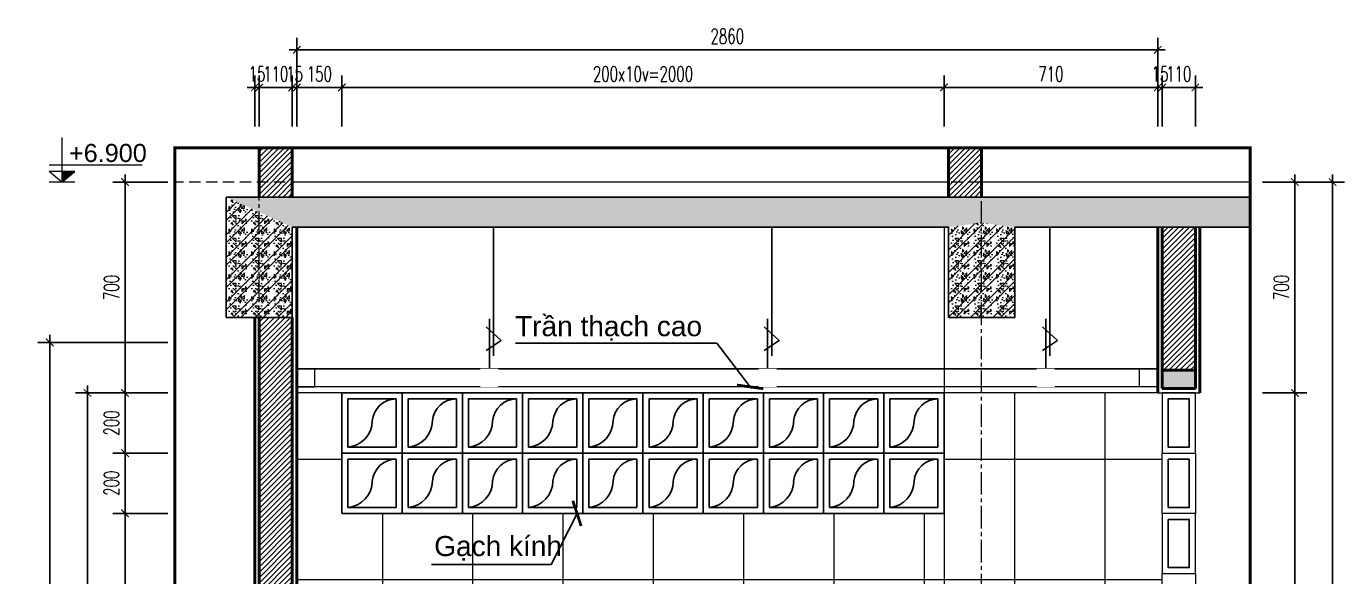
# Model space of a CAD drawing. Header units: millimetres. Extents: x -229618 to 2906, y -178063 to 96806.
# Drawn here: x -124300 to -119921, y -60503 to -58676 of the extents above; entities that cross this region are included whole.
import ezdxf
from ezdxf.enums import TextEntityAlignment as Align

# ---------------------------------------------------------------- set-up
doc = ezdxf.new("R2010")
doc.units = ezdxf.units.MM
doc.header["$LTSCALE"] = 200
doc.header["$MEASUREMENT"] = 0
doc.set_wipeout_variables(frame=1)
doc.header["$PDMODE"] = 3
doc.header["$PDSIZE"] = 50
doc.linetypes.add('CENTER2', pattern=[1.125, 0.75, -0.125, 0.125, -0.125])
doc.linetypes.add('DASHED2', pattern=[0.375, 0.25, -0.125])
doc.layers.get('0').update_dxf_attribs({"color": 95, "linetype": 'CONTINUOUS'})
doc.layers.get('DEFPOINTS').update_dxf_attribs({"linetype": 'CONTINUOUS'})
for name, color, linetype, lineweight in [('A-Wall', 1, 'CONTINUOUS', 50), ('cat', 1, 'CONTINUOUS', 40), ('hatch', 250, 'CONTINUOUS', 5), ('khuat', 8, 'DASHED2', 15), ('nho', 252, 'CONTINUOUS', 15), ('thay', 7, 'CONTINUOUS', 18), ('tim', 18, 'CENTER2', 9)]:
    doc.layers.add(name, color=color, linetype=linetype, lineweight=lineweight)
for name, color, linetype in [('CUA', 145, 'CONTINUOUS'), ('DIM', 251, 'CONTINUOUS'), ('Net manh', 251, 'CONTINUOUS'), ('TEXT', 33, 'CONTINUOUS'), ('TUONG', 30, 'CONTINUOUS'), ('VAT-LIEU', 251, 'CONTINUOUS')]:
    doc.layers.add(name, color=color, linetype=linetype)
doc.styles.add('Arial iso', font='vnarial_0.ttf')
doc.styles.add('Arial N  iso', font='vnarialn_0.ttf')
doc.styles.add('Scale', font='vnsimli.shx', dxfattribs={"width": 0.65, "bigfont": 'bigfont.shx'})
doc.dimstyles.new('Scale', dxfattribs={"dimscale": 75, "dimtxt": 2, "dimasz": 1, "dimexe": 1.6, "dimexo": 0, "dimgap": 0.8, "dimtad": 1, "dimdec": 0, "dimzin": 0, "dimdsep": 46, "dimtxsty": 'Scale', "dimblk": 'ARCHTICK', "dimcen": 0.1, "dimdle": 1, "dimclrd": 256, "dimclre": 256, "dimclrt": 3, "dimadec": 0, "dimazin": 0, "dimtfac": 1, "dimtdec": 0, "dimtix": 1, "dimtmove": 2, "dimatfit": 3, "dimldrblk": 'ARCHTICK', "dimfxl": 0, "dimtolj": 1, "dimtzin": 0, "dimarcsym": 0})
pattern_1 = [(0, (138254.54, 118720.25), (0, 75), [0, -75]), (0, (138201.56, 118752.68), (0, 75), [0, -75]), (0, (138203.91, 118739.47), (0, 75), [0, -75]), (0, (138230.33, 118745.635), (0, 75), [0, -75]), (0, (138216.09, 118767.2), (0, 75), [0, -75]), (0, (138212.274, 118757.67), (0, 75), [0, -75]), (0, (138219.026, 118773.66), (0, 75), [0, -75]), (0, (138208.605, 118779.97), (0, 75), [0, -75]), (0, (138222.99, 118763.535), (0, 75), [0, -75]), (0, (138198.92, 118763.83), (0, 75), [0, -75]), (0, (138246.91, 118764.12), (0, 75), [0, -75]), (0, (138257.77, 118766.18), (0, 75), [0, -75]), (0, (138252.195, 118758.55), (0, 75), [0, -75]), (0, (138253.81, 118748.28), (0, 75), [0, -75]), (0, (138234.29, 118757.23), (0, 75), [0, -75]), (0, (138233.7, 118736.54), (0, 75), [0, -75]), (0, (138233.7, 118730.08), (0, 75), [0, -75]), (0, (138198.185, 118728.616), (0, 75), [0, -75]), (0, (138227.83, 118737.42), (0, 75), [0, -75]), (0, (138228.125, 118712.476), (0, 75), [0, -75]), (0, (138220.05, 118728.47), (0, 75), [0, -75]), (0, (138220.64, 118721.13), (0, 75), [0, -75]), (0, (138210.95, 118715.704), (0, 75), [0, -75]), (0, (138215.94, 118725.68), (0, 75), [0, -75]), (0, (138212.42, 118728.76), (0, 75), [0, -75]), (45, (138252.067, 118726.46), (0, 75.000023), [6, -100.06605]), (135, (138256.31, 118730.7), (-75.000023, 0), [6, -100.06605]), (270, (138252.07, 118734.944), (75, -1e-14), [8.485275, -66.514725]), (180, (138249.46, 118727.41), (-9e-15, -75), [9, -66]), (270, (138240.46, 118727.41), (75, -1e-14), [9, -66]), (45, (138240.463, 118718.413), (0, 75.000023), [12.72795, -93.3381]), (90, (138221.71, 118732.6), (-75, 5e-15), [12.6, -62.4]), (180, (138221.71, 118745.2), (-9e-15, -75), [12.6, -62.4]), (315, (138209.11, 118745.2), (75.000023, -2e-14), [17.8191, -88.24695]), (135, (138211.036, 118719.115), (-75.000023, 0), [5.25, -100.81605]), (225, (138207.323, 118722.827), (-8e-15, -75.000023), [5.25, -100.81605]), (0, (138203.61, 118719.115), (0, 75), [7.424625, -67.575375]), (0, (138238.45, 118769.82), (0, 75), [10.3125, -64.6875]), (90, (138248.76, 118769.82), (-75, 5e-15), [10.3125, -64.6875]), (225, (138248.76, 118780.13), (-8e-15, -75.000023), [14.58405, -91.481925]), (270, (138229.78, 118771.31), (75, -1e-14), [9.375, -65.625]), (0, (138229.78, 118761.94), (0, 75), [9.375, -65.625]), (135, (138239.15, 118761.937), (-75.000023, 0), [13.258275, -92.807775]), (45, (138234.546, 118774.2), (0, 75.000023), [6.375, -99.69105]), (135, (138239.054, 118778.71), (-75.000023, 0), [6.375, -99.69105]), (270, (138234.55, 118783.216), (75, -1e-14), [9.0156, -65.9844]), (135, (138205.1, 118768.8), (-75.000023, 0), [10.606575, -95.4594]), (0, (138197.6, 118768.8), (0, 75), [7.5, -67.5]), (270, (138197.6, 118776.3), (75, -1e-14), [7.5, -67.5]), (45, (138192.073, 118710.63), (-37.123106, 37.123106), []), (45, (138218.323, 118710.63), (-37.123106, 37.123106), [])]
pattern_2 = [(45, (138192.073, 118710.63), (-8.83883476, 8.83883476), [])]

# ---------------------------------------------------------------- blocks, each defined once
blk = doc.blocks.new('A$C0DF06DEF')
blk.add_line((25.7, 40), (25.7, 150.8))
blk.add_lwpolyline([(33.2, 133), (0, 102.8), (33.2, 80.4)])
blk.add_wipeout([(45.7, 0), (5.7, 0), (5.7, 40), (45.7, 40)]).dxf.layer = 'cat'
blk = doc.blocks.new('gach kinh')
at = {"layer": 'CUA', "linetype": 'Continuous'}
blk.add_lwpolyline([(0, 0), (200, 0), (200, 200), (0, 200)], close=True, dxfattribs=at)
at = {"layer": 'VAT-LIEU', "linetype": 'Continuous'}
blk.add_lwpolyline([(20, 20), (180, 20), (180, 180), (20, 180)], close=True, dxfattribs=at)
for centre, radius, start, end in [((19.4, 99.6), 80.4, 5.4118, 89.5545), ((187.6, 107.9), 88.2, 180.434, 265.0592)]:
    blk.add_arc(centre, radius, start, end, dxfattribs=at)
blk = doc.blocks.new('_ArchTick')
at = {"color": 0, "linetype": 'ByBlock', "const_width": 0.15}
blk.add_lwpolyline([(-0.5, -0.5), (0.5, 0.5)], dxfattribs=at)
blk = doc.blocks.new('*D1008')
at = {"layer": 'DEFPOINTS', "color": 0}
for p in [(-120193.3, -59893), (-120086, -59893), (-120193.3, -62493)]:
    blk.add_point(p, dxfattribs=at)
at = {"layer": 'DIM', "lineweight": -2}
for p, q in [((-120193.3, -59893), (-120046, -59893)), ((-120086, -62518), (-120086, -59868)), ((-120193.3, -62493), (-120046, -62493))]:
    blk.add_line(p, q, dxfattribs=at)
at = {"layer": 'DIM', "lineweight": -2, "xscale": 25, "yscale": 25, "zscale": 25}
for p, rotation in [((-120086, -59893), 90), ((-120086, -62493), 270)]:
    blk.add_blockref('_ArchTick', p, dxfattribs=dict(at, rotation=rotation))
at = {"layer": 'DIM', "color": 3, "insert": (-120131, -61193), "char_height": 50, "attachment_point": 5, "rotation": 90, "style": 'Scale'}
blk.add_mtext('\\A1;200x13v=2600', dxfattribs=at)
blk = doc.blocks.new('*D1009')
at = {"layer": 'DEFPOINTS', "color": 0}
for p in [(-120193.3, -59193), (-120086, -59193), (-120193.3, -59893)]:
    blk.add_point(p, dxfattribs=at)
at = {"layer": 'DIM', "lineweight": -2}
for p, q in [((-120193.3, -59193), (-120046, -59193)), ((-120086, -59918), (-120086, -59168)), ((-120193.3, -59893), (-120046, -59893))]:
    blk.add_line(p, q, dxfattribs=at)
at = {"layer": 'DIM', "lineweight": -2, "xscale": 25, "yscale": 25, "zscale": 25}
for p, rotation in [((-120086, -59193), 90), ((-120086, -59893), 270)]:
    blk.add_blockref('_ArchTick', p, dxfattribs=dict(at, rotation=rotation))
at = {"layer": 'DIM', "color": 3, "insert": (-120131, -59543), "char_height": 50, "attachment_point": 5, "rotation": 90, "style": 'Scale'}
blk.add_mtext('\\A1;700', dxfattribs=at)
blk = doc.blocks.new('*D1010')
at = {"layer": 'DEFPOINTS', "color": 0}
for p in [(-120193.3, -59193), (-119961, -59193), (-120193.3, -62493)]:
    blk.add_point(p, dxfattribs=at)
at = {"layer": 'DIM', "lineweight": -2}
for p, q in [((-120193.3, -59193), (-119921, -59193)), ((-119961, -62518), (-119961, -59168)), ((-120193.3, -62493), (-119921, -62493))]:
    blk.add_line(p, q, dxfattribs=at)
at = {"layer": 'DIM', "lineweight": -2, "xscale": 25, "yscale": 25, "zscale": 25}
for p, rotation in [((-119961, -59193), 90), ((-119961, -62493), 270)]:
    blk.add_blockref('_ArchTick', p, dxfattribs=dict(at, rotation=rotation))
at = {"layer": 'DIM', "color": 3, "insert": (-120006, -60843), "char_height": 50, "attachment_point": 5, "rotation": 90, "style": 'Scale'}
blk.add_mtext('\\A1;3300', dxfattribs=at)
blk = doc.blocks.new('*D1011')
at = {"layer": 'DEFPOINTS', "color": 0}
for p in [(-123972.6, -59193), (-123830, -59193), (-123830, -59893)]:
    blk.add_point(p, dxfattribs=at)
at = {"layer": 'DIM', "lineweight": -2}
for p, q in [((-123830, -59193), (-124012.6, -59193)), ((-123972.6, -59918), (-123972.6, -59168)), ((-123830, -59893), (-124012.6, -59893))]:
    blk.add_line(p, q, dxfattribs=at)
at = {"layer": 'DIM', "lineweight": -2, "xscale": 25, "yscale": 25, "zscale": 25}
for p, rotation in [((-123972.6, -59193), 90), ((-123972.6, -59893), 270)]:
    blk.add_blockref('_ArchTick', p, dxfattribs=dict(at, rotation=rotation))
at = {"layer": 'DIM', "color": 3, "insert": (-124017.6, -59543), "char_height": 50, "attachment_point": 5, "rotation": 90, "style": 'Scale'}
blk.add_mtext('\\A1;700', dxfattribs=at)
blk = doc.blocks.new('*D1012')
at = {"layer": 'DEFPOINTS', "color": 0}
for p in [(-123830, -59893), (-123972.6, -60093), (-123830, -60093)]:
    blk.add_point(p, dxfattribs=at)
at = {"layer": 'DIM', "lineweight": -2}
for p, q in [((-123830, -59893), (-124012.6, -59893)), ((-123972.6, -59868), (-123972.6, -60118)), ((-123830, -60093), (-124012.6, -60093))]:
    blk.add_line(p, q, dxfattribs=at)
at = {"layer": 'DIM', "lineweight": -2, "xscale": 25, "yscale": 25, "zscale": 25}
for p, rotation in [((-123972.6, -59893), 90), ((-123972.6, -60093), 270)]:
    blk.add_blockref('_ArchTick', p, dxfattribs=dict(at, rotation=rotation))
at = {"layer": 'DIM', "color": 3, "insert": (-124017.6, -59993), "char_height": 50, "attachment_point": 5, "rotation": 90, "style": 'Scale'}
blk.add_mtext('\\A1;200', dxfattribs=at)
blk = doc.blocks.new('*D1013')
at = {"layer": 'DEFPOINTS', "color": 0}
for p in [(-123830, -60093), (-123972.6, -60293), (-123830, -60293)]:
    blk.add_point(p, dxfattribs=at)
at = {"layer": 'DIM', "lineweight": -2}
for p, q in [((-123972.6, -60068), (-123972.6, -60318)), ((-123830, -60093), (-124012.6, -60093)), ((-123830, -60293), (-124012.6, -60293))]:
    blk.add_line(p, q, dxfattribs=at)
at = {"layer": 'DIM', "lineweight": -2, "xscale": 25, "yscale": 25, "zscale": 25}
for p, rotation in [((-123972.6, -60093), 90), ((-123972.6, -60293), 270)]:
    blk.add_blockref('_ArchTick', p, dxfattribs=dict(at, rotation=rotation))
at = {"layer": 'DIM', "color": 3, "insert": (-124017.6, -60193), "char_height": 50, "attachment_point": 5, "rotation": 90, "style": 'Scale'}
blk.add_mtext('\\A1;200', dxfattribs=at)
blk = doc.blocks.new('*D1014')
at = {"layer": 'DEFPOINTS', "color": 0}
for p in [(-123830, -60293), (-123972.6, -62493), (-123830, -62493)]:
    blk.add_point(p, dxfattribs=at)
at = {"layer": 'DIM', "lineweight": -2}
for p, q in [((-123830, -60293), (-124012.6, -60293)), ((-123972.6, -60268), (-123972.6, -62518)), ((-123830, -62493), (-124012.6, -62493))]:
    blk.add_line(p, q, dxfattribs=at)
at = {"layer": 'DIM', "lineweight": -2, "xscale": 25, "yscale": 25, "zscale": 25}
for p, rotation in [((-123972.6, -60293), 90), ((-123972.6, -62493), 270)]:
    blk.add_blockref('_ArchTick', p, dxfattribs=dict(at, rotation=rotation))
at = {"layer": 'DIM', "color": 3, "insert": (-124017.6, -61393), "char_height": 50, "attachment_point": 5, "rotation": 90, "style": 'Scale'}
blk.add_mtext('\\A1;2200', dxfattribs=at)
blk = doc.blocks.new('*D1016')
at = {"layer": 'DEFPOINTS', "color": 0}
for p in [(-123830, -59893), (-124097.6, -62513), (-123830, -62513)]:
    blk.add_point(p, dxfattribs=at)
at = {"layer": 'DIM', "lineweight": -2}
for p, q in [((-123830, -59893), (-124137.6, -59893)), ((-124097.6, -59868), (-124097.6, -62538)), ((-123830, -62513), (-124137.6, -62513))]:
    blk.add_line(p, q, dxfattribs=at)
at = {"layer": 'DIM', "lineweight": -2, "xscale": 25, "yscale": 25, "zscale": 25}
for p, rotation in [((-124097.6, -59893), 90), ((-124097.6, -62513), 270)]:
    blk.add_blockref('_ArchTick', p, dxfattribs=dict(at, rotation=rotation))
at = {"layer": 'DIM', "color": 3, "insert": (-124142.6, -61203), "char_height": 50, "attachment_point": 5, "rotation": 90, "style": 'Scale'}
blk.add_mtext('\\A1;2620', dxfattribs=at)
blk = doc.blocks.new('*D1017')
at = {"layer": 'DEFPOINTS', "color": 0}
for p in [(-124222.6, -59725.2), (-123830, -59725.2), (-123830, -63045.2)]:
    blk.add_point(p, dxfattribs=at)
at = {"layer": 'DIM', "lineweight": -2}
for p, q in [((-123830, -59725.2), (-124262.6, -59725.2)), ((-124222.6, -63070.2), (-124222.6, -59700.2)), ((-123830, -63045.2), (-124262.6, -63045.2))]:
    blk.add_line(p, q, dxfattribs=at)
at = {"layer": 'DIM', "lineweight": -2, "xscale": 25, "yscale": 25, "zscale": 25}
for p, rotation in [((-124222.6, -59725.2), 90), ((-124222.6, -63045.2), 270)]:
    blk.add_blockref('_ArchTick', p, dxfattribs=dict(at, rotation=rotation))
at = {"layer": 'DIM', "color": 3, "insert": (-124267.6, -61385.2), "char_height": 50, "attachment_point": 5, "rotation": 90, "style": 'Scale'}
blk.add_mtext('\\A1;3320', dxfattribs=at)
blk = doc.blocks.new('*D1018')
at = {"layer": 'DEFPOINTS', "color": 0}
for p in [(-120526.9, -58878.8), (-120526.9, -59008.4), (-120416.9, -59008.4)]:
    blk.add_point(p, dxfattribs=at)
at = {"layer": 'DIM', "lineweight": -2}
for p, q in [((-120526.9, -59008.4), (-120526.9, -58838.8)), ((-120416.9, -59008.4), (-120416.9, -58838.8)), ((-120526.9, -58878.8), (-120551.9, -58878.8)), ((-120416.9, -58878.8), (-120526.9, -58878.8)), ((-120416.9, -58878.8), (-120391.9, -58878.8))]:
    blk.add_line(p, q, dxfattribs=at)
at = {"layer": 'DIM', "lineweight": -2, "xscale": 25, "yscale": 25, "zscale": 25}
blk.add_blockref('_ArchTick', (-120526.9, -58878.8), dxfattribs=at)
at = {"layer": 'DIM', "lineweight": -2, "xscale": 25, "yscale": 25, "zscale": 25, "rotation": 180}
blk.add_blockref('_ArchTick', (-120416.9, -58878.8), dxfattribs=at)
at = {"layer": 'DIM', "color": 3, "insert": (-120471.9, -58833.8), "char_height": 50, "attachment_point": 5, "style": 'Scale'}
blk.add_mtext('\\A1;110', dxfattribs=at)
blk = doc.blocks.new('*D1019')
at = {"layer": 'DEFPOINTS', "color": 0}
for p in [(-120541.9, -58878.8), (-120541.9, -59008.4), (-120526.9, -59008.4)]:
    blk.add_point(p, dxfattribs=at)
at = {"layer": 'DIM', "lineweight": -2}
for p, q in [((-120541.9, -59008.4), (-120541.9, -58838.8)), ((-120526.9, -59008.4), (-120526.9, -58838.8)), ((-120541.9, -58878.8), (-120566.9, -58878.8)), ((-120526.9, -58878.8), (-120541.9, -58878.8)), ((-120526.9, -58878.8), (-120501.9, -58878.8))]:
    blk.add_line(p, q, dxfattribs=at)
at = {"layer": 'DIM', "lineweight": -2, "xscale": 25, "yscale": 25, "zscale": 25}
blk.add_blockref('_ArchTick', (-120541.9, -58878.8), dxfattribs=at)
at = {"layer": 'DIM', "lineweight": -2, "xscale": 25, "yscale": 25, "zscale": 25, "rotation": 180}
blk.add_blockref('_ArchTick', (-120526.9, -58878.8), dxfattribs=at)
at = {"layer": 'DIM', "color": 3, "insert": (-120534.4, -58833.8), "char_height": 50, "attachment_point": 5, "style": 'Scale'}
blk.add_mtext('\\A1;15', dxfattribs=at)
blk = doc.blocks.new('*D1020')
at = {"layer": 'DEFPOINTS', "color": 0}
for p in [(-121251.9, -58878.8), (-121251.9, -59008.4), (-120541.9, -59008.4)]:
    blk.add_point(p, dxfattribs=at)
at = {"layer": 'DIM', "lineweight": -2}
for p, q in [((-121251.9, -59008.4), (-121251.9, -58838.8)), ((-120541.9, -59008.4), (-120541.9, -58838.8)), ((-120516.9, -58878.8), (-121276.9, -58878.8))]:
    blk.add_line(p, q, dxfattribs=at)
at = {"layer": 'DIM', "lineweight": -2, "xscale": 25, "yscale": 25, "zscale": 25, "rotation": 180}
blk.add_blockref('_ArchTick', (-121251.9, -58878.8), dxfattribs=at)
at = {"layer": 'DIM', "lineweight": -2, "xscale": 25, "yscale": 25, "zscale": 25}
blk.add_blockref('_ArchTick', (-120541.9, -58878.8), dxfattribs=at)
at = {"layer": 'DIM', "color": 3, "insert": (-120896.9, -58833.8), "char_height": 50, "attachment_point": 5, "style": 'Scale'}
blk.add_mtext('\\A1;710', dxfattribs=at)
blk = doc.blocks.new('*D1021')
at = {"layer": 'DEFPOINTS', "color": 0}
for p in [(-123251.9, -58878.8), (-123251.9, -59008.4), (-121251.9, -59008.4)]:
    blk.add_point(p, dxfattribs=at)
at = {"layer": 'DIM', "lineweight": -2}
for p, q in [((-123251.9, -59008.4), (-123251.9, -58838.8)), ((-121251.9, -59008.4), (-121251.9, -58838.8)), ((-121226.9, -58878.8), (-123276.9, -58878.8))]:
    blk.add_line(p, q, dxfattribs=at)
at = {"layer": 'DIM', "lineweight": -2, "xscale": 25, "yscale": 25, "zscale": 25, "rotation": 180}
blk.add_blockref('_ArchTick', (-123251.9, -58878.8), dxfattribs=at)
at = {"layer": 'DIM', "lineweight": -2, "xscale": 25, "yscale": 25, "zscale": 25}
blk.add_blockref('_ArchTick', (-121251.9, -58878.8), dxfattribs=at)
at = {"layer": 'DIM', "color": 3, "insert": (-122251.9, -58833.8), "char_height": 50, "attachment_point": 5, "style": 'Scale'}
blk.add_mtext('\\A1;200x10v=2000', dxfattribs=at)
blk = doc.blocks.new('*D1022')
at = {"layer": 'DEFPOINTS', "color": 0}
for p in [(-123401.9, -58878.8), (-123401.9, -59008.4), (-123251.9, -59008.4)]:
    blk.add_point(p, dxfattribs=at)
at = {"layer": 'DIM', "lineweight": -2}
for p, q in [((-123401.9, -59008.4), (-123401.9, -58838.8)), ((-123251.9, -59008.4), (-123251.9, -58838.8)), ((-123226.9, -58878.8), (-123426.9, -58878.8))]:
    blk.add_line(p, q, dxfattribs=at)
at = {"layer": 'DIM', "lineweight": -2, "xscale": 25, "yscale": 25, "zscale": 25, "rotation": 180}
blk.add_blockref('_ArchTick', (-123401.9, -58878.8), dxfattribs=at)
at = {"layer": 'DIM', "lineweight": -2, "xscale": 25, "yscale": 25, "zscale": 25}
blk.add_blockref('_ArchTick', (-123251.9, -58878.8), dxfattribs=at)
at = {"layer": 'DIM', "color": 3, "insert": (-123326.9, -58833.8), "char_height": 50, "attachment_point": 5, "style": 'Scale'}
blk.add_mtext('\\A1;150', dxfattribs=at)
blk = doc.blocks.new('*D1023')
at = {"layer": 'DEFPOINTS', "color": 0}
for p in [(-123416.9, -58878.8), (-123416.9, -59008.4), (-123401.9, -59008.4)]:
    blk.add_point(p, dxfattribs=at)
at = {"layer": 'DIM', "lineweight": -2}
for p, q in [((-123416.9, -59008.4), (-123416.9, -58838.8)), ((-123401.9, -59008.4), (-123401.9, -58838.8)), ((-123416.9, -58878.8), (-123441.9, -58878.8)), ((-123401.9, -58878.8), (-123416.9, -58878.8)), ((-123401.9, -58878.8), (-123376.9, -58878.8))]:
    blk.add_line(p, q, dxfattribs=at)
at = {"layer": 'DIM', "lineweight": -2, "xscale": 25, "yscale": 25, "zscale": 25}
blk.add_blockref('_ArchTick', (-123416.9, -58878.8), dxfattribs=at)
at = {"layer": 'DIM', "lineweight": -2, "xscale": 25, "yscale": 25, "zscale": 25, "rotation": 180}
blk.add_blockref('_ArchTick', (-123401.9, -58878.8), dxfattribs=at)
at = {"layer": 'DIM', "color": 3, "insert": (-123409.4, -58833.8), "char_height": 50, "attachment_point": 5, "style": 'Scale'}
blk.add_mtext('\\A1;15', dxfattribs=at)
blk = doc.blocks.new('*D1024')
at = {"layer": 'DEFPOINTS', "color": 0}
for p in [(-123526.9, -58878.8), (-123526.9, -59008.4), (-123416.9, -59008.4)]:
    blk.add_point(p, dxfattribs=at)
at = {"layer": 'DIM', "lineweight": -2}
for p, q in [((-123526.9, -59008.4), (-123526.9, -58838.8)), ((-123416.9, -59008.4), (-123416.9, -58838.8)), ((-123526.9, -58878.8), (-123551.9, -58878.8)), ((-123416.9, -58878.8), (-123526.9, -58878.8)), ((-123416.9, -58878.8), (-123391.9, -58878.8))]:
    blk.add_line(p, q, dxfattribs=at)
at = {"layer": 'DIM', "lineweight": -2, "xscale": 25, "yscale": 25, "zscale": 25}
blk.add_blockref('_ArchTick', (-123526.9, -58878.8), dxfattribs=at)
at = {"layer": 'DIM', "lineweight": -2, "xscale": 25, "yscale": 25, "zscale": 25, "rotation": 180}
blk.add_blockref('_ArchTick', (-123416.9, -58878.8), dxfattribs=at)
at = {"layer": 'DIM', "color": 3, "insert": (-123471.9, -58833.8), "char_height": 50, "attachment_point": 5, "style": 'Scale'}
blk.add_mtext('\\A1;110', dxfattribs=at)
blk = doc.blocks.new('*D1025')
at = {"layer": 'DEFPOINTS', "color": 0}
for p in [(-123541.9, -58878.8), (-123541.9, -59008.4), (-123526.9, -59008.4)]:
    blk.add_point(p, dxfattribs=at)
at = {"layer": 'DIM', "lineweight": -2}
for p, q in [((-123541.9, -59008.4), (-123541.9, -58838.8)), ((-123526.9, -59008.4), (-123526.9, -58838.8)), ((-123541.9, -58878.8), (-123566.9, -58878.8)), ((-123526.9, -58878.8), (-123541.9, -58878.8)), ((-123526.9, -58878.8), (-123501.9, -58878.8))]:
    blk.add_line(p, q, dxfattribs=at)
at = {"layer": 'DIM', "lineweight": -2, "xscale": 25, "yscale": 25, "zscale": 25}
blk.add_blockref('_ArchTick', (-123541.9, -58878.8), dxfattribs=at)
at = {"layer": 'DIM', "lineweight": -2, "xscale": 25, "yscale": 25, "zscale": 25, "rotation": 180}
blk.add_blockref('_ArchTick', (-123526.9, -58878.8), dxfattribs=at)
at = {"layer": 'DIM', "color": 3, "insert": (-123534.4, -58833.8), "char_height": 50, "attachment_point": 5, "style": 'Scale'}
blk.add_mtext('\\A1;15', dxfattribs=at)
blk = doc.blocks.new('*D1026')
at = {"layer": 'DEFPOINTS', "color": 0}
for p in [(-120541.9, -58753.8), (-123401.9, -59008.4), (-120541.9, -59008.4)]:
    blk.add_point(p, dxfattribs=at)
at = {"layer": 'DIM', "lineweight": -2}
for p, q in [((-123401.9, -59008.4), (-123401.9, -58713.8)), ((-120541.9, -59008.4), (-120541.9, -58713.8)), ((-123426.9, -58753.8), (-120516.9, -58753.8))]:
    blk.add_line(p, q, dxfattribs=at)
at = {"layer": 'DIM', "lineweight": -2, "xscale": 25, "yscale": 25, "zscale": 25, "rotation": 180}
blk.add_blockref('_ArchTick', (-123401.9, -58753.8), dxfattribs=at)
at = {"layer": 'DIM', "lineweight": -2, "xscale": 25, "yscale": 25, "zscale": 25}
blk.add_blockref('_ArchTick', (-120541.9, -58753.8), dxfattribs=at)
at = {"layer": 'DIM', "color": 3, "insert": (-121971.9, -58708.8), "char_height": 50, "attachment_point": 5, "style": 'Scale'}
blk.add_mtext('\\A1;2860', dxfattribs=at)
blk = doc.blocks.new('cao do')
at = {"layer": 'thay'}
for p, q in [((0, 445), (0, 0)), ((798, 170), (-128, 170)), ((0, 0), (-128, 106)), ((128, 106), (-128, 106)), ((0, 0), (128, 106))]:
    blk.add_line(p, q, dxfattribs=at)
at = {"layer": 'thay', "ltscale": 600}
blk.add_line((128, 0), (-128, 0), dxfattribs=at)
at = {"layer": 'thay', "color": 150, "ltscale": 600}
blk.add_solid([(0, 0), (0, 106), (128, 106)], dxfattribs=at)
at = {"layer": 'TEXT', "style": 'Arial N  iso'}
blk.add_attdef('%%P0.000', text='', height=200, dxfattribs=at).set_placement((70, 290), align=Align.MIDDLE_LEFT)

msp = doc.modelspace()

# ---------------------------------------------------------------- hatches: boundary and pattern name
at = {"layer": 'hatch', "linetype": 'Continuous'}
h = msp.add_hatch(dxfattribs=at)
h.set_pattern_fill('ANSI31', color=256, scale=100, style=0)
h.set_pattern_definition(pattern_2)
h.paths.add_polyline_path([(-123416.9, -59079.1), (-123526.9, -59079.1), (-123526.9, -59243), (-123416.9, -59243)])
h = msp.add_hatch(dxfattribs=at)
h.set_pattern_fill('ANSI31', color=256, scale=100, style=0)
h.set_pattern_definition(pattern_2)
h.paths.add_polyline_path([(-121126.9, -59079.1), (-121236.9, -59079.1), (-121236.9, -59243), (-121126.9, -59243)])
h = msp.add_hatch(dxfattribs=at)
h.set_pattern_fill('BT', color=256, scale=75, style=0)
h.set_pattern_definition(pattern_1)
h.paths.add_polyline_path([(-120416.9, -59818), (-120526.9, -59818), (-120526.9, -59878), (-120416.9, -59878)])
h.paths.add_polyline_path([(-123636.9, -59243), (-123416.9, -59343), (-121236.9, -59343), (-121126.9, -59328), (-121126.9, -59243)])
h.paths.add_polyline_path([(-121126.9, -59243), (-121126.9, -59328), (-121016.9, -59343), (-120234.7, -59343), (-120234.7, -59243)])
h = msp.add_hatch(dxfattribs=at)
h.set_pattern_fill('BT', color=256, scale=75, style=0)
h.set_pattern_definition(pattern_1)
h.paths.add_polyline_path([(-123416.9, -59343), (-123636.9, -59243), (-123636.9, -59643), (-123416.9, -59643)], flags=0)
h = msp.add_hatch(dxfattribs=at)
h.set_pattern_fill('BT', color=256, scale=75, style=0)
h.set_pattern_definition(pattern_1)
h.paths.add_polyline_path([(-121016.9, -59343), (-121126.9, -59328), (-121236.9, -59343), (-121236.9, -59643), (-121016.9, -59643)], flags=0)
h = msp.add_hatch(dxfattribs=at)
h.set_pattern_fill('ANSI31', color=256, scale=100, style=0)
h.set_pattern_definition(pattern_2)
h.paths.add_polyline_path([(-120526.9, -59818), (-120416.9, -59818), (-120416.9, -59343), (-120526.9, -59343)])
h = msp.add_hatch(dxfattribs=at)
h.set_pattern_fill('ANSI31', color=256, scale=100, style=0)
h.set_pattern_definition(pattern_2)
h.paths.add_polyline_path([(-123526.9, -62543), (-123416.9, -62543), (-123416.9, -59643), (-123526.9, -59643)], flags=0)
at = {"layer": 'hatch'}
h = msp.add_hatch(dxfattribs=at)
h.set_pattern_fill('_USER', color=256, scale=400, style=0, pattern_type=0)
h.set_pattern_definition([(0, (-123416.9, -62512.97), (0, 400), [])])
h.paths.add_polyline_path([(-120526.9, -60293), (-120526.9, -60093), (-120526.9, -59893), (-120541.9, -59893), (-121251.9, -59893), (-121251.9, -60093), (-121251.9, -60293), (-121451.9, -60293), (-121651.9, -60293), (-121851.9, -60293), (-122051.9, -60293), (-122251.9, -60293), (-122451.9, -60293), (-122651.9, -60293), (-122851.9, -60293), (-123051.9, -60293), (-123251.9, -60293), (-123251.9, -60093), (-123251.9, -59893), (-123401.9, -59893), (-123401.9, -61993), (-121587, -61993), (-121587, -60533), (-120526.9, -60533), (-120526.9, -60493)])

# ---------------------------------------------------------------- linework, layer by layer
at = {"layer": 'A-Wall', "linetype": 'Continuous', "lineweight": 50}
for p, q in [((-123526.9, -59079.1), (-123526.9, -59243)), ((-123416.9, -59243), (-123416.9, -59079.1)), ((-121236.9, -59079.1), (-121236.9, -59243)), ((-121126.9, -59243), (-121126.9, -59079.1)), ((-120526.9, -59343), (-120526.9, -59878)), ((-120416.9, -59878), (-120416.9, -59343)), ((-123526.9, -59643), (-123526.9, -62543)), ((-123416.9, -62543), (-123416.9, -59643)), ((-120526.9, -59818), (-120416.9, -59818)), ((-120526.9, -59878), (-120416.9, -59878))]:
    msp.add_line(p, q, dxfattribs=at)
at = {"layer": 'hatch', "color": 251, "linetype": 'DASHED2', "ltscale": 0.75}
msp.add_line((-120234.7, -59193), (-123807, -59193), dxfattribs=at)
at = {"layer": 'hatch', "linetype": 'Continuous', "lineweight": 50}
for p, q in [((-123401.9, -62513), (-123401.9, -59343)), ((-120541.9, -59343), (-120541.9, -59893)), ((-120401.9, -59893), (-120401.9, -59343)), ((-123541.9, -59643), (-123541.9, -62543))]:
    msp.add_line(p, q, dxfattribs=at)
at = {"layer": 'hatch'}
msp.add_line((-120541.9, -59893), (-120401.9, -59893), dxfattribs=at)
at = {"layer": 'hatch', "linetype": 'Continuous'}
for points in [[(-120526.9, -59893), (-120526.9, -60093), (-120416.9, -60093), (-120416.9, -59893)], [(-120526.9, -60293), (-120526.9, -60093), (-120416.9, -60093), (-120416.9, -60293)], [(-120526.9, -60293), (-120526.9, -60493), (-120416.9, -60493), (-120416.9, -60293)], [(-120526.9, -60693), (-120526.9, -60493), (-120416.9, -60493), (-120416.9, -60693)]]:
    msp.add_lwpolyline(points, close=True, dxfattribs=at)
at = {"layer": 'Net manh'}
for p, q in [((-122748.2, -59769.9), (-122748.2, -59343)), ((-121824.1, -59769.9), (-121824.1, -59343)), ((-120900, -59769.9), (-120900, -59343)), ((-123401.9, -59813), (-120541.9, -59813))]:
    msp.add_line(p, q, dxfattribs=at)
at = {"layer": 'TEXT', "linetype": 'Continuous'}
for points in [[(-120506.9, -59913), (-120506.9, -60073), (-120436.9, -60073), (-120436.9, -59913)], [(-120506.9, -60273), (-120506.9, -60113), (-120436.9, -60113), (-120436.9, -60273)], [(-120506.9, -60313), (-120506.9, -60473), (-120436.9, -60473), (-120436.9, -60313)]]:
    msp.add_lwpolyline(points, close=True, dxfattribs=at)
at = {"layer": 'thay', "linetype": 'Continuous'}
for p, q in [((-121236.9, -59193), (-123416.9, -59193)), ((-120234.7, -59193), (-121126.9, -59193)), ((-120541.9, -59873), (-123401.9, -59873)), ((-120541.9, -59893), (-123401.9, -59893))]:
    msp.add_line(p, q, dxfattribs=at)
at = {"layer": 'thay'}
msp.add_line((-121251.9, -59343), (-121251.9, -60533), dxfattribs=at)
at = {"layer": 'thay', "linetype": 'Continuous'}
msp.add_lwpolyline([(-123341.9, -59813), (-123401.9, -59813), (-123401.9, -59873), (-123341.9, -59873)], close=True, dxfattribs=at)
at = {"layer": 'thay'}
msp.add_lwpolyline([(-120601.9, -59813), (-120541.9, -59813), (-120541.9, -59873), (-120601.9, -59873)], close=True, dxfattribs=at)
at = {"layer": 'tim', "ltscale": 0.5}
for p, q in [((-123526.9, -62741.2), (-123526.9, -59079.1)), ((-121126.9, -62930.8), (-121126.9, -59079.1))]:
    msp.add_line(p, q, dxfattribs=at)
at = {"layer": 'TUONG', "color": 2, "linetype": 'Continuous', "lineweight": -3}
for p, q in [((-121126.9, -59243), (-123636.9, -59243)), ((-123636.9, -59243), (-123636.9, -59643)), ((-120234.7, -59243), (-121126.9, -59243)), ((-123416.9, -59343), (-121236.9, -59343)), ((-123416.9, -59643), (-123416.9, -59343)), ((-121236.9, -59343), (-121236.9, -59643)), ((-121016.9, -59643), (-121016.9, -59343)), ((-121016.9, -59343), (-120234.7, -59343)), ((-123636.9, -59643), (-123416.9, -59643)), ((-121236.9, -59643), (-121016.9, -59643))]:
    msp.add_line(p, q, dxfattribs=at)

# ---------------------------------------------------------------- block references
at = {"layer": 'DIM', "linetype": 'Continuous'}
ref = msp.add_blockref('cao do', (-124182.1, -59193), dxfattribs=dict(at, xscale=0.3333333333139308, yscale=0.3333333333139308, zscale=0.3333333333333333))
ref.add_attrib('%%P0.000', '+6.900', dxfattribs={"layer": 'TEXT', "height": 60, "style": 'Arial N  iso'}).set_placement((-124158.9, -59096.3), align=Align.MIDDLE_LEFT)
at = {"layer": 'nho', "linetype": 'Continuous', "extrusion": (0, 0, -1), "zscale": -1}
for p in [(123051.9, -60093), (122851.9, -60093), (122451.9, -60093), (122251.9, -60093), (122051.9, -60093), (121451.9, -60093), (121251.9, -60093), (123051.9, -60293), (122851.9, -60293), (122651.9, -60293), (122451.9, -60293), (122251.9, -60293), (122051.9, -60293), (121851.9, -60293), (121651.9, -60293), (121451.9, -60293), (121251.9, -60293)]:
    msp.add_blockref('gach kinh', p, dxfattribs=at)

# ---------------------------------------------------------------- texts
at = {"layer": 'TEXT', "style": 'Arial iso'}
for s, height, p in [('TrÇn th¹ch cao', 66.667, (-122676.8, -59704.7)), ('G¹ch kÝnh', 66.67, (-122945.5, -60434.8))]:
    msp.add_text(s, height=height, dxfattribs=at).set_placement(p)

# ---------------------------------------------------------------- dimensions: what is measured, and where the dimension line sits
at = {"layer": 'DIM'}
for base, p1, p2, picture, middle in [((-120541.9, -58753.8), (-123401.9, -59008.4), (-120541.9, -59008.4), '*D1026', (-121971.9, -58708.8)), ((-123541.9, -58878.8), (-123526.9, -59008.4), (-123541.9, -59008.4), '*D1025', (-123534.4, -58833.8)), ((-123526.9, -58878.8), (-123416.9, -59008.4), (-123526.9, -59008.4), '*D1024', (-123471.9, -58833.8)), ((-123416.9, -58878.8), (-123401.9, -59008.4), (-123416.9, -59008.4), '*D1023', (-123409.4, -58833.8)), ((-123401.9, -58878.8), (-123251.9, -59008.4), (-123401.9, -59008.4), '*D1022', (-123326.9, -58833.8)), ((-121251.9, -58878.8), (-120541.9, -59008.4), (-121251.9, -59008.4), '*D1020', (-120896.9, -58833.8)), ((-120541.9, -58878.8), (-120526.9, -59008.4), (-120541.9, -59008.4), '*D1019', (-120534.4, -58833.8)), ((-120526.9, -58878.8), (-120416.9, -59008.4), (-120526.9, -59008.4), '*D1018', (-120471.9, -58833.8))]:
    dim = msp.add_linear_dim(base=base, p1=p1, p2=p2, dimstyle='Scale', override={"dimscale": 25}, dxfattribs=at)
    dim.commit()
    dim.dimension.update_dxf_attribs({"geometry": picture, "text_midpoint": middle})
dim = msp.add_linear_dim(base=(-123251.9, -58878.8), p1=(-121251.9, -59008.4), p2=(-123251.9, -59008.4), text='200x10v=<>', dimstyle='Scale', override={"dimscale": 25}, dxfattribs=at)
dim.commit()
dim.dimension.update_dxf_attribs({"geometry": '*D1021', "text_midpoint": (-122251.9, -58833.8)})
for base, p1, p2, picture, middle in [((-123972.6, -59193), (-123830, -59893), (-123830, -59193), '*D1011', (-124017.6, -59543)), ((-120086, -59193), (-120193.3, -59893), (-120193.3, -59193), '*D1009', (-120131, -59543)), ((-119961, -59193), (-120193.3, -62493), (-120193.3, -59193), '*D1010', (-120006, -60843)), ((-124222.6, -59725.2), (-123830, -63045.2), (-123830, -59725.2), '*D1017', (-124267.6, -61385.2)), ((-124097.6, -62513), (-123830, -59893), (-123830, -62513), '*D1016', (-124142.6, -61203)), ((-123972.6, -60093), (-123830, -59893), (-123830, -60093), '*D1012', (-124017.6, -59993)), ((-123972.6, -60293), (-123830, -60093), (-123830, -60293), '*D1013', (-124017.6, -60193)), ((-123972.6, -62493), (-123830, -60293), (-123830, -62493), '*D1014', (-124017.6, -61393))]:
    dim = msp.add_linear_dim(base=base, p1=p1, p2=p2, angle=90, dimstyle='Scale', override={"dimscale": 25}, dxfattribs=at)
    dim.commit()
    dim.dimension.update_dxf_attribs({"geometry": picture, "text_midpoint": middle})
dim = msp.add_linear_dim(base=(-120086, -59893), p1=(-120193.3, -62493), p2=(-120193.3, -59893), angle=90, text='200x13v=<>', dimstyle='Scale', override={"dimscale": 25}, dxfattribs=at)
dim.commit()
dim.dimension.update_dxf_attribs({"geometry": '*D1008', "text_midpoint": (-120131, -61193)})

# ---------------------------------------------------------------- leaders
for points in [[(-121896.1, -59873), (-122006.7, -59727.5), (-122675.4, -59727.5)], [(-122471.1, -60293.1), (-122556.4, -60462.2), (-122954.8, -60462.2)]]:
    msp.add_leader(points, dimstyle='Scale', override={"dimscale": 25, "dimasz": 2.5, "dimfxl": 90}, dxfattribs=at)

# ---------------------------------------------------------------- next in the draw order: block references
at = {"layer": 'Net manh', "xscale": -1.5, "yscale": 1.5, "zscale": 1.5}
for p in [(-122723.5, -59873), (-121799.4, -59873), (-120875.3, -59873)]:
    msp.add_blockref('A$C0DF06DEF', p, dxfattribs=at)

# ---------------------------------------------------------------- next in the draw order: hatches: boundary and pattern name
at = {"layer": 'hatch'}
h = msp.add_hatch(dxfattribs=at)
h.set_pattern_fill('_USER', color=256, scale=300, angle=90, style=0, pattern_type=0)
h.set_pattern_definition([(90, (-123416.9, -62512.97), (-300, 2e-14), [])])
h.paths.add_polyline_path([(-120526.9, -60293), (-120526.9, -60093), (-120526.9, -59893), (-120541.9, -59893), (-121251.9, -59893), (-121251.9, -60093), (-121251.9, -60293), (-121451.9, -60293), (-121651.9, -60293), (-121851.9, -60293), (-122051.9, -60293), (-122251.9, -60293), (-122451.9, -60293), (-122651.9, -60293), (-122851.9, -60293), (-123051.9, -60293), (-123251.9, -60293), (-123251.9, -60093), (-123251.9, -59893), (-123401.9, -59893), (-123401.9, -61993), (-121587, -61993), (-121587, -60533), (-120526.9, -60533), (-120526.9, -60493)])

# ---------------------------------------------------------------- next in the draw order: linework, layer by layer
at = {"layer": 'khuat', "color": 5, "const_width": 10}
msp.add_lwpolyline([(-120234.7, -62741.2), (-123807, -62741.2), (-123807, -59079.1), (-120234.7, -59079.1)], close=True, dxfattribs=at)

# ---------------------------------------------------------------- next in the draw order: block references
at = {"layer": 'nho', "linetype": 'Continuous', "extrusion": (0, 0, -1), "zscale": -1}
for p in [(122651.9, -60093), (121851.9, -60093), (121651.9, -60093)]:
    msp.add_blockref('gach kinh', p, dxfattribs=at)

doc.saveas('drawing.dxf')
